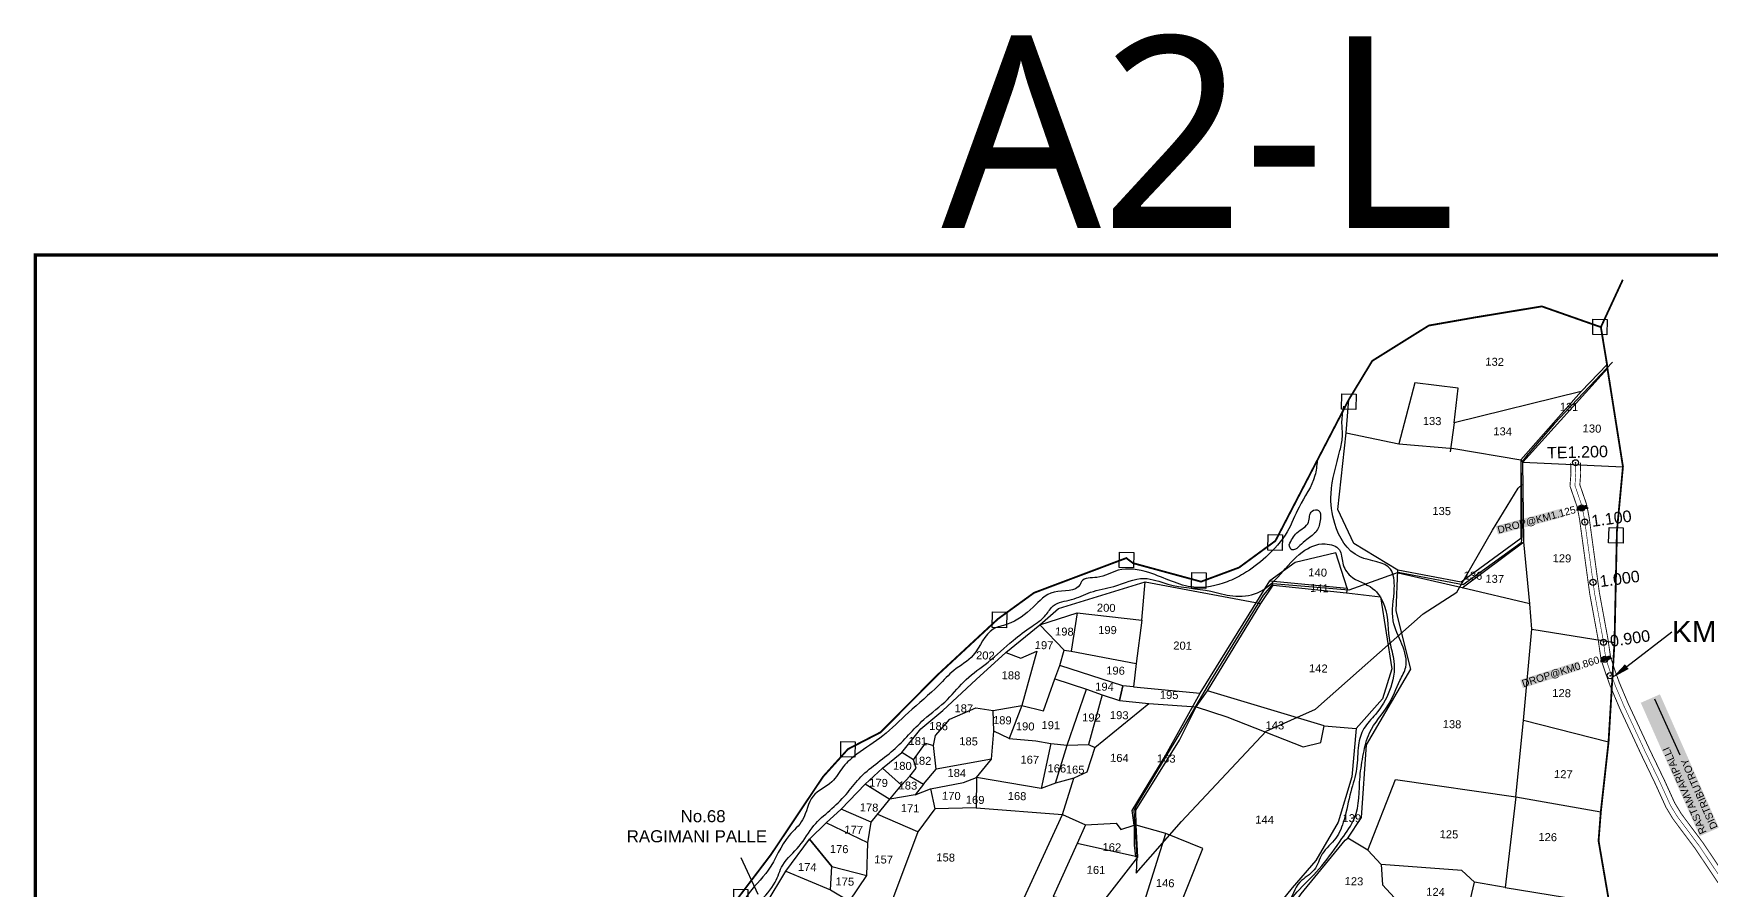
# Model space of a CAD drawing. Header units: millimetres. Extents: x 199975 to 213977, y 1596339 to 1602679.
# Drawn here: x 199975 to 202735, y 1601268 to 1602677 of the extents above; entities that cross this region are included whole.
import ezdxf
from ezdxf import colors
from ezdxf.entities.mleader import LeaderData, LeaderLine
from ezdxf.enums import TextEntityAlignment as Align
from ezdxf.math import Vec2, Vec3

# ---------------------------------------------------------------- set-up
doc = ezdxf.new("R2010")
doc.units = ezdxf.units.MM
doc.header["$PDMODE"] = 32
doc.header["$PDSIZE"] = 10
doc.linetypes.add('HIDDEN2', pattern=[0.1875, 0.125, -0.0625])
for name, color, linetype in [('CADAS', 1, 'Continuous'), ('CANAL1', 7, 'Continuous'), ('CSMark', 72, 'Continuous'), ('PLOT', 7, 'Continuous'), ('PLOT NO', 7, 'Continuous'), ('RE REMARKS', 7, 'Continuous'), ('ROAD', 1, 'Continuous'), ('STREAM', 4, 'Continuous'), ('STRUCTURE', 5, 'Continuous'), ('TEXT', 1, 'Continuous'), ('text2', 7, 'Continuous'), ('VILLAGE BOUNDARY', 5, 'Continuous'), ('VILLAGE BOUNDARY STONES', 1, 'Continuous'), ('VILLAGE STONES', 240, 'Continuous')]:
    doc.layers.add(name, color=color, linetype=linetype)
doc.styles.get("Standard").update_dxf_attribs({"font": 'arial.ttf'})
doc.styles.add('TMS', font='trebuc.ttf')
doc.dimstyles.get("Standard").update_dxf_attribs({"dimtxt": 0.18, "dimasz": 0.18, "dimexe": 0.18, "dimexo": 0.0625, "dimgap": 0.09, "dimtad": 0, "dimtih": 1, "dimtoh": 1, "dimdec": 4, "dimzin": 0, "dimdsep": 46, "dimtxsty": 'Standard', "dimcen": 0.09, "dimadec": 0, "dimazin": 0, "dimtfac": 1, "dimtdec": 4, "dimtofl": 0, "dimtmove": 0, "dimatfit": 3, "dimfxl": 1, "dimtolj": 1, "dimtzin": 0, "dimarcsym": 0})

# ---------------------------------------------------------------- blocks, each defined once
blk = doc.blocks.new('DROP')
h = blk.add_hatch()
h.set_pattern_fill('ANSI31', color=1, scale=10, angle=45)
h.set_pattern_definition([(90, (-324.4107, -25.7687), (-1.25, 0), [])])
h.paths.add_polyline_path([(-9.9, -4.3), (-13.8, 4.1), (13.8, 4.1), (10.2, -4.3)])
at = {"layer": 'STRUCTURE', "color": 5, "const_width": 0.49}
blk.add_lwpolyline([(-9.9, -4.3), (-13.8, 4.1), (13.8, 4.1), (10.2, -4.3), (-9.9, -4.3)], dxfattribs=at)
at = {"layer": 'STRUCTURE', "color": 5}
blk.add_circle((0, 0), 1.33, dxfattribs=at)

msp = doc.modelspace()

# ---------------------------------------------------------------- linework, layer by layer
at = {"color": 5, "const_width": 5.6}
msp.add_lwpolyline([(199977.5, 1602313.1), (204088.1, 1602313.1), (204088.1, 1599135.1), (199977.5, 1599135.1)], close=True, dxfattribs=at)
at = {"layer": 'CANAL1', "color": 200, "const_width": 1.5}
for points in [[(202765.4, 1601279.5), (202720.8, 1601345.9), (202684.9, 1601394), (202674.1, 1601411.8), (202657.1, 1601449.2), (202632.9, 1601499.5), (202597.9, 1601574.5), (202582.8, 1601610.3), (202575.8, 1601629.7), (202568.7, 1601651.3), (202564.1, 1601682.6), (202550.2, 1601757.9), (202533.4, 1601881.2), (202529.2, 1601902.8), (202518.1, 1601935), (202519.5, 1601953.8), (202519, 1601971.5)], [(202752.3, 1601270.3), (202707.8, 1601336.6), (202671.6, 1601385), (202659.9, 1601404.3), (202642.6, 1601442.4), (202618.4, 1601492.7), (202583.3, 1601568), (202567.9, 1601604.5), (202560.7, 1601624.5), (202553, 1601647.6), (202548.3, 1601680), (202534.4, 1601755.4), (202517.6, 1601878.6), (202513.7, 1601898.7), (202501.9, 1601932.8), (202503.5, 1601954.2), (202503, 1601971.1)]]:
    msp.add_lwpolyline(points, dxfattribs=at)
at = {"layer": 'CANAL1', "color": 1, "linetype": 'HIDDEN2', "ltscale": 4, "const_width": 1}
msp.add_lwpolyline([(202758.9, 1601274.9), (202714.3, 1601341.3), (202678.2, 1601389.5), (202667, 1601408), (202649.9, 1601445.8), (202625.6, 1601496.1), (202590.6, 1601571.2), (202575.3, 1601607.4), (202568.2, 1601627.1), (202560.8, 1601649.4), (202556.2, 1601681.3), (202542.3, 1601756.7), (202525.5, 1601879.9), (202521.4, 1601900.7), (202510, 1601933.9), (202511.5, 1601954), (202511, 1601971.3)], dxfattribs=at)
at = {"layer": 'PLOT'}
for points in [[(202169.2, 1601333.9), (202215.1, 1601450.2), (202412.7, 1601421.8), (202425.3, 1601547.1), (202439.2, 1601697.3), (202435.9, 1601739), (202426, 1601841.4), (202424.6, 1601972), (202563.5, 1602126.2)], [(202562.8, 1602133), (202520.2, 1602088.7), (202421.1, 1601976.1), (202420.9, 1601846.9), (202322.8, 1601774.7), (202218.5, 1601794.4)], [(202311.2, 1602037.1), (202318.2, 1602094), (202246.7, 1602102.7), (202220.1, 1602002.6)], [(202520.2, 1602088.7), (202311.2, 1602037.1), (202304.8, 1601989.3)], [(202054, 1600462), (201932.6, 1600597.9), (201927.2, 1600711.7), (201927.1, 1600723.4), (201965.9, 1600937.1), (201964.6, 1601028.4), (201965, 1601077.7), (202022, 1601206.4), (202060, 1601261.9), (202132.1, 1601350.5), (202136.3, 1601353.7), (202158.7, 1601387.9), (202167, 1601507.1), (202240.1, 1601631.7), (202216.2, 1601727.8), (202218.5, 1601794.4), (202146.2, 1601838.7), (202120.2, 1601894.2), (202133.7, 1602020.5), (202138.3, 1602075.5)], [(202133.7, 1602020.5), (202220.1, 1602002.6), (202311, 1601994.9), (202421.1, 1601976.1), (202424.6, 1601972), (202589, 1601964.8)], [(202435.9, 1601739), (202324.8, 1601765.5), (202426, 1601841.4)], [(202135.4, 1601764.8), (202116.8, 1601822.9), (202049.8, 1601807.1), (202008.2, 1601777.2)], [(202324.8, 1601765.5), (202219.3, 1601789.4)], [(201179.9, 1601245.7), (201212.2, 1601299.5), (201250.9, 1601351.9), (201278.2, 1601378.9), (201302.9, 1601401.6), (201342.6, 1601442.8), (201371.3, 1601469.1), (201402.7, 1601494.4), (201434, 1601533.7), (201470.4, 1601564), (201524.9, 1601614.5), (201574, 1601659.3), (201630.1, 1601704.8), (201660.8, 1601731.8), (201803.1, 1601775.2), (201993.4, 1601739.8)], [(201422.2, 1601482.4), (201441.7, 1601510.1), (201455.2, 1601506.1), (201458.2, 1601522.7), (201481.9, 1601549.7), (201524.4, 1601568.4), (201553, 1601563.8), (201600, 1601572), (201635.8, 1601563.4), (201654.5, 1601615.6), (201662.6, 1601637.9), (201669.8, 1601663.2), (201630.1, 1601704.8), (201691.3, 1601724.3), (201797.6, 1601712.2), (201803.1, 1601775.2)], [(201525, 1601403.7), (201667.3, 1601392.6), (201704.9, 1601375.4), (201755.2, 1601378.3), (201763.2, 1601367.9), (201785.2, 1601375.3), (201781.5, 1601399.4), (201834.6, 1601485.8), (201893.7, 1601592), (202008.2, 1601777.2), (202135.4, 1601764.8), (202134.3, 1601757.3)], [(201849.7, 1601215.3), (201897.8, 1601336.9), (201837.1, 1601361.5), (201788.5, 1601375.2), (201787.6, 1601400), (201859.4, 1601515.2), (201886.8, 1601569.8), (201905.4, 1601596.2), (201993.4, 1601739.8), (202013.4, 1601769.7), (202134.3, 1601757.3), (202190.2, 1601750.5), (202209, 1601632.2), (202193.3, 1601582.9), (202150, 1601534.2), (202142.8, 1601454.8), (202120.6, 1601380.3), (202084.1, 1601316.8), (202044.9, 1601272.3), (201998.2, 1601214.3)], [(201691.3, 1601724.3), (201681.2, 1601661.4)], [(201797.6, 1601712.2), (201788.5, 1601641), (201784, 1601602.8), (201766.2, 1601604.5), (201662.6, 1601637.9), (201669.8, 1601663.2), (201681.2, 1601661.4), (201788.5, 1601641)], [(202439.2, 1601697.3), (202575.1, 1601675.6)], [(201574, 1601659.3), (201598.4, 1601649.7), (201624.8, 1601661.4), (201600, 1601572), (201579.4, 1601517.6), (201554.3, 1601529.9)], [(201654.5, 1601615.6), (201706.6, 1601598.9), (201732.6, 1601589.7), (201761, 1601580.4), (201766.2, 1601604.5), (201761, 1601580.4), (201761, 1601580.4), (201809.2, 1601575.5), (201886.8, 1601569.8), (201905.4, 1601596.2)], [(201674.7, 1601506.6), (201706.6, 1601598.9)], [(201732.6, 1601589.7), (201709.8, 1601507.6)], [(201784, 1601602.8), (201893.7, 1601592)], [(201886.8, 1601569.8), (201937.2, 1601553.5), (202063, 1601503.9), (202092.2, 1601510.9), (202097.6, 1601538.5), (201905.4, 1601596.2)], [(201424.9, 1601425.1), (201450.1, 1601434.9), (201504.5, 1601445.3), (201525.6, 1601453.5), (201550.2, 1601483.6), (201554.3, 1601529.9), (201553, 1601563.8)], [(201579.4, 1601517.6), (201623.3, 1601513.7), (201648.1, 1601509.3), (201674.7, 1601506.6), (201709.8, 1601507.6), (201720.2, 1601502.7), (201809.2, 1601575.5)], [(202097.6, 1601538.5), (202150, 1601534.2)], [(202565.3, 1601511.7), (202425.3, 1601547.1)], [(201416, 1601455.6), (201438.4, 1601442.5), (201459.3, 1601467.1), (201455.2, 1601506.1)], [(201648.1, 1601509.3), (201632.1, 1601435.3)], [(201655.4, 1601444.4), (201674.7, 1601506.6)], [(201316.7, 1601250.2), (201345.1, 1601292.3), (201346.7, 1601346), (201352.5, 1601380), (201382.9, 1601417.7), (201402.4, 1601440.7), (201416, 1601455.6), (201426.2, 1601468.7), (201422.2, 1601482.4), (201402.7, 1601494.4)], [(201550.2, 1601483.6), (201459.3, 1601467.1)], [(201720.2, 1601502.7), (201707.1, 1601462.3), (201685.7, 1601452.5)], [(201212.2, 1601299.5), (201285.6, 1601268.9), (201316.7, 1601250.2), (201382.7, 1601239.5), (201519, 1601206), (201579.7, 1601201.8), (201667.3, 1601392.6), (201685.7, 1601452.5), (201655.4, 1601444.4), (201632.1, 1601435.3), (201525.6, 1601453.5), (201525, 1601403.7), (201457, 1601401.8), (201429.4, 1601364.3), (201382.7, 1601239.5)], [(201402.4, 1601440.7), (201371.3, 1601469.1)], [(201383, 1601417.3), (201342.6, 1601442.8)], [(201438.4, 1601442.5), (201424.9, 1601425.1), (201382.9, 1601417.7)], [(201450.1, 1601434.9), (201457, 1601401.8)], [(202412.7, 1601421.8), (202395.5, 1601272.5), (202345, 1601281.6)], [(202412.7, 1601421.8), (202552.6, 1601397)], [(201352.5, 1601380), (201302.9, 1601401.6)], [(201429.4, 1601364.3), (201363.5, 1601392.9)], [(201346.7, 1601346), (201278.2, 1601378.9)], [(201704.9, 1601375.4), (201691.4, 1601345), (201651.9, 1601257.6), (201689.7, 1601250.1), (201683, 1601229.5), (201703.3, 1601218.3), (201710.5, 1601218.7), (201791.1, 1601322.3), (201788.5, 1601375.2)], [(201785.2, 1601375.3), (201785.1, 1601342.2), (201787.4, 1601323.6), (201791.1, 1601322.3), (201787.4, 1601323.6), (201691.4, 1601345)], [(201285.6, 1601268.9), (201287.7, 1601306.9), (201250.9, 1601351.9), (201287.7, 1601306.9), (201345.1, 1601292.3)], [(201787.9, 1601204), (201837.1, 1601361.5)], [(202191.5, 1601310.5), (202169.2, 1601333.9), (202136.3, 1601353.7)], [(201965, 1601077.7), (202077, 1601040.1), (202194.1, 1601037.6), (202277.3, 1601043.6), (202288.5, 1601066.8), (202325.5, 1601199.7), (202345, 1601281.6), (202324.1, 1601300.5), (202191.5, 1601310.5), (202193.6, 1601277.1), (202251.9, 1601213.4), (202194.1, 1601037.6)], [(202395.5, 1601272.5), (202566.9, 1601244.7)]]:
    msp.add_lwpolyline(points, dxfattribs=at)
at = {"layer": 'ROAD'}
for points in [[(202571.9, 1602137), (202476.1, 1602035.1), (202430.5, 1601982.7), (202422.5, 1601972.1), (202421.1, 1601976.1), (202422.8, 1601850.4), (202421.5, 1601839.7), (202326.2, 1601770.3), (202288.4, 1601777.4), (202219.3, 1601790.6), (202138.3, 1601761.6), (202013.1, 1601772.1), (201997, 1601753.6), (201910.8, 1601612.4), (201860.4, 1601526.3), (201789.7, 1601409), (201784.6, 1601398.7), (201788.1, 1601338.7), (201789.4, 1601323.6), (201788.4, 1601295.9), (201862.8, 1601381.1), (202002.1, 1601529.8), (202083.2, 1601565.7), (202260.6, 1601722.7), (202315.7, 1601758.2), (202374.6, 1601860.5), (202416.7, 1601929.5), (202423.3, 1601935.4)], [(201166.7, 1601261.2), (201138.6, 1601321.4)]]:
    msp.add_lwpolyline(points, dxfattribs=at)
at = {"layer": 'STREAM'}
for points in [[(202310.9, 1599538.5), (202317.3, 1599561.2), (202320.1, 1599585.1), (202327.7, 1599610.3), (202321.5, 1599649.2), (202322.3, 1599688.6), (202324.2, 1599712.5), (202319.8, 1599742.7), (202316.8, 1599772.1), (202304, 1599793.9), (202284.4, 1599826.2), (202273.6, 1599847), (202249.2, 1599878.9), (202234.8, 1599906.3), (202223.1, 1599935.8), (202208.3, 1599957.5), (202186.9, 1599999.3), (202172.6, 1600028.7), (202164.3, 1600062.6), (202142.4, 1600105.9), (202123.8, 1600156.9), (202112, 1600198), (202106.6, 1600234.2), (202100.3, 1600259.7), (202079.2, 1600323.9), (202067.6, 1600371), (202061.5, 1600423.4), (202027.5, 1600476.4), (201996.8, 1600494.6), (201964.8, 1600541.3), (201936.9, 1600585.6), (201925.3, 1600653.5), (201921.9, 1600704.9), (201911.1, 1600729.5), (201930.6, 1600795.6), (201935.7, 1600864.5), (201951.9, 1600921.4), (201957.2, 1600960), (201953.8, 1601032.1), (201954.7, 1601074.4), (201985.8, 1601133.3), (202003.4, 1601178.4), (202011.2, 1601202.6), (202056.9, 1601269.4), (202093.8, 1601308.3), (202126.8, 1601353.1), (202147.4, 1601386.5), (202156.5, 1601454.6), (202162.3, 1601492.8), (202172.1, 1601526.8), (202203.3, 1601573.5), (202222.2, 1601613.2), (202231.7, 1601635.1), (202211.3, 1601711.1), (202212.9, 1601764.7), (202206.8, 1601796), (202156.2, 1601816.6), (202115, 1601871.2), (202108.9, 1601920.4), (202123.5, 1601991.3), (202127.6, 1602014.2), (202126.8, 1602039), (202130, 1602064.2)], [(202086.1, 1601974.6), (202082.4, 1601950.1), (202056.2, 1601898.3), (202036.9, 1601857.9), (202001.5, 1601816.1), (201965.1, 1601788.7), (201937.9, 1601775.4), (201883.4, 1601766.5), (201809.4, 1601790.5), (201758.7, 1601794.4), (201723.7, 1601782.6), (201698.6, 1601776.1), (201696.2, 1601771.1), (201653.3, 1601758.3), (201618.8, 1601733.8), (201576.2, 1601705.6), (201553.3, 1601697.7), (201520.4, 1601654.8), (201488.4, 1601629.5), (201463.8, 1601605.4), (201413.7, 1601560.4), (201371.7, 1601522.1), (201329, 1601491.9), (201306.6, 1601471.2), (201287.6, 1601446.2), (201256.8, 1601422.7), (201239.7, 1601383.9), (201217.5, 1601358.1), (201183.1, 1601300.9), (201147.7, 1601258.3), (201130, 1601229.1), (201100.2, 1601197.7), (201082.6, 1601177.2), (201065.1, 1601162.8), (201051.9, 1601133.3), (201029, 1601083.6), (200998.7, 1601057.7), (200981.1, 1601038.3), (200952.6, 1601032.2), (200926.6, 1601013.1), (200862.1, 1600997.7), (200813.1, 1600978), (200781.6, 1600972.8), (200733.8, 1600957.8), (200709.4, 1600948.5), (200682.6, 1600937.4), (200660.7, 1600938.3), (200627.5, 1600917.1), (200580.5, 1600906), (200544.8, 1600891.1), (200512.1, 1600893.1), (200485.8, 1600883.8), (200442.3, 1600887.4), (200399.3, 1600885.3), (200357.7, 1600905.8), (200332, 1600911.2), (200305.8, 1600910), (200256.6, 1600915.9), (200235.6, 1600908.8), (200216, 1600921.8), (200189.5, 1600918.7), (200171.4, 1600922.5)], [(202039.8, 1601836.3), (202052.8, 1601856.1), (202071.9, 1601873.7), (202077.6, 1601891.7), (202088.5, 1601892.9), (202091.4, 1601879.2), (202085.2, 1601859.3), (202069.1, 1601845), (202057.8, 1601835), (202050.3, 1601829), (202044.6, 1601828.2), (202039.8, 1601836.8)], [(200162.4, 1600896.9), (200202.5, 1600895.2), (200248.1, 1600886), (200319.1, 1600863.8), (200365.1, 1600872.6), (200408.7, 1600865.2), (200432.3, 1600866.3), (200462.4, 1600856.4), (200511.7, 1600863.2), (200551.5, 1600861.2), (200583, 1600877.1), (200623.1, 1600878.2), (200657.7, 1600894.3), (200689.4, 1600891.9), (200727.9, 1600909.3), (200767.3, 1600911.2), (200808.1, 1600931.4), (200859.2, 1600944.3), (200886.7, 1600968.7), (200927.7, 1600977.7), (200957.1, 1601002), (200990.5, 1601013.4), (201016.7, 1601044.8), (201031.4, 1601074.3), (201059.4, 1601123.3), (201077.9, 1601155.6), (201102.4, 1601173.9), (201122, 1601199.3), (201144.3, 1601217.8), (201168.6, 1601247.7), (201194.6, 1601281.4), (201207, 1601309.4), (201234.1, 1601340.7), (201258.4, 1601374.7), (201284.5, 1601399.4), (201311.1, 1601425.7), (201332.5, 1601451.6), (201388.8, 1601498.5), (201439.3, 1601549), (201478, 1601582), (201508.7, 1601614.9), (201544.7, 1601643.1), (201585.9, 1601679), (201616.5, 1601701.9), (201639.9, 1601721), (201652, 1601735.9), (201682, 1601746.2), (201713.4, 1601758.2), (201751.7, 1601767.8), (201801.6, 1601781), (201840.4, 1601771.8), (201910.9, 1601759.9), (201947.2, 1601752.3), (201987.8, 1601757.4), (202061.4, 1601824.3), (202099.3, 1601837.8), (202122.7, 1601828), (202128.1, 1601806.3), (202140.8, 1601785), (202177.3, 1601764.7), (202196.9, 1601735.4), (202205.7, 1601675.5), (202212.3, 1601644.9), (202205.1, 1601596.5), (202181.8, 1601557.2), (202162.8, 1601533.9), (202154, 1601506.9), (202150.9, 1601468), (202141.4, 1601430.2), (202130.3, 1601383.9), (202116.5, 1601353.6), (202094.5, 1601327.8), (202081.1, 1601301.5), (202057.6, 1601281.3), (202037.7, 1601245.6), (201994.7, 1601202.5), (201971.1, 1601148.9), (201955.5, 1601104.8), (201927, 1601061.6), (201924.9, 1601014.6), (201927.7, 1600912.1), (201910.4, 1600843.1), (201885.3, 1600805), (201863.5, 1600770.5), (201815.5, 1600754.5), (201755.3, 1600762.5), (201680.2, 1600756), (201636.9, 1600749.4), (201599.1, 1600746.1), (201541.8, 1600714.2), (201463.6, 1600667.4), (201426.5, 1600656.1), (201415.4, 1600649.8), (201356.3, 1600616.1), (201325.9, 1600600.2), (201286.4, 1600558.9), (201262, 1600531.1), (201232, 1600516.5), (201221.8, 1600503.3), (201190.6, 1600491.4), (201180.3, 1600457.1), (201169.1, 1600445.3), (201168.5, 1600419.2), (201150, 1600382.8), (201133, 1600348.7), (201123, 1600318.1), (201110.6, 1600300.2), (201102.9, 1600281.5), (201094.8, 1600274.4)]]:
    msp.add_spline(points, degree=3, dxfattribs=at)
at = {"layer": 'text2', "color": 2, "linetype": 'Continuous'}
for p in [(202511, 1601971.3), (202526.3, 1601873.7), (202539.8, 1601774.6), (202557, 1601676.1)]:
    msp.add_point(p, dxfattribs=at)
at = {"layer": 'text2', "color": 3, "linetype": 'Continuous'}
for p in [(202521, 1601897, 9), (202559, 1601648, 8), (202568, 1601621, 7)]:
    msp.add_point(p, dxfattribs=at)
at = {"layer": 'VILLAGE BOUNDARY', "const_width": 3}
msp.add_lwpolyline([(201134.2, 1601256.3), (201187.5, 1601326.5), (201273.3, 1601454.8), (201314.4, 1601500.3), (201367.7, 1601527.8), (201463, 1601623.5), (201560.9, 1601714.3), (201620.4, 1601757.4), (201772.1, 1601814.5), (201783.2, 1601806.1), (201895, 1601775.7), (201957.5, 1601798.9), (202017.4, 1601842.8), (202138.3, 1602075.5), (202176.7, 1602138.9), (202269.7, 1602197), (202344.8, 1602210.2), (202455.6, 1602228.5), (202552.7, 1602194.4), (202588.8, 1602272.4), (202552.7, 1602194.4), (202562.8, 1602133), (202563.5, 1602126.2), (202589, 1601964.8), (202579.1, 1601858.8), (202575.1, 1601675.6), (202565.3, 1601511.7), (202552.6, 1601397), (202548.9, 1601349.4), (202566.9, 1601244.7)], dxfattribs=at)
at = {"layer": 'VILLAGE BOUNDARY STONES'}
for points in [[(202539.7, 1602207.4), (202563.3, 1602206.9), (202562.7, 1602181.5), (202539.2, 1602182)], [(202126.6, 1602084.8), (202150.2, 1602084.3), (202149.6, 1602058.9), (202126.1, 1602059.4)], [(202566.1, 1601864.9), (202589.6, 1601864.4), (202589.1, 1601839), (202565.5, 1601839.5)], [(202005.4, 1601853.1), (202028.9, 1601852.6), (202028.4, 1601827.2), (202004.8, 1601827.7)], [(201761, 1601824.3), (201784.6, 1601823.8), (201784, 1601798.4), (201760.5, 1601798.9)], [(201879.7, 1601790.5), (201903.2, 1601790), (201902.7, 1601764.6), (201879.1, 1601765.1)], [(201552.1, 1601725.9), (201575.6, 1601725.4), (201575.1, 1601700), (201551.5, 1601700.5)], [(201302.8, 1601512.9), (201326.4, 1601512.4), (201325.8, 1601487), (201302.3, 1601487.5)], [(201126.3, 1601269.6), (201149.8, 1601269.1), (201149.3, 1601243.7), (201125.8, 1601244.2)]]:
    msp.add_lwpolyline(points, close=True, dxfattribs=at)

# ---------------------------------------------------------------- block references
for p, xscale, yscale, zscale, rotation in [((202522.1, 1601897.2), 0.6999999999999998, 0.6999999999999998, 0.6999999999999998, 190.9725517123769), ((202561, 1601648.7), 0.7, 0.7, 0.7, 197.4807070049315)]:
    msp.add_blockref('DROP', p, dxfattribs=dict(xscale=xscale, yscale=yscale, zscale=zscale, rotation=rotation))

# ---------------------------------------------------------------- texts
at = {"layer": 'CADAS', "color": 2, "style": 'TMS'}
msp.add_text('A2-L', height=315.69, dxfattribs=at).set_placement((201468, 1602357.2))
at = {"layer": 'CSMark', "color": 1}
for s, rotation, p in [('TE1.200', 1.4647, (202464, 1601987.6)), ('1.100', 7.7681, (202537.2, 1601875.2)), ('1.000', 7.7681, (202550.7, 1601776.1)), ('0.900', 8.2889, (202567.8, 1601677.7))]:
    msp.add_text(s, height=19, rotation=rotation, dxfattribs=at).set_placement(p, align=Align.MIDDLE_LEFT)
at = {"layer": 'PLOT NO'}
for s, p in [('132', (202378, 1602137.4)), ('131', (202500.4, 1602063.2)), ('133', (202275.1, 1602040)), ('134', (202391.2, 1602022.9)), ('130', (202538.1, 1602027.6)), ('135', (202290.9, 1601891.9)), ('129', (202488.7, 1601814.1)), ('140', (202086.9, 1601790.8)), ('136', (202342.4, 1601785.6)), ('137', (202378.1, 1601780.3)), ('141', (202089.7, 1601765)), ('200', (201739.1, 1601732.7)), ('198', (201670.2, 1601693.6)), ('199', (201741.1, 1601696.2)), ('197', (201636.8, 1601671.2)), ('201', (201864.7, 1601670.4)), ('202', (201540.3, 1601654.3)), ('188', (201582.4, 1601621.6)), ('196', (201754.4, 1601629.4)), ('142', (202088, 1601633)), ('194', (201736.3, 1601602.9)), ('195', (201842.6, 1601589.4)), ('128', (202488.1, 1601592.4)), ('187', (201504.8, 1601567.3)), ('192', (201714.9, 1601552.2)), ('193', (201760.5, 1601556.1)), ('186', (201463.4, 1601538)), ('189', (201568.2, 1601547.7)), ('190', (201605.8, 1601537.7)), ('191', (201648, 1601539.6)), ('143', (202016.5, 1601539.4)), ('138', (202307.9, 1601541.2)), ('181', (201429.2, 1601513.5)), ('185', (201512.7, 1601513.1)), ('180', (201403.8, 1601472.7)), ('182', (201436.2, 1601481.1)), ('167', (201613.3, 1601482.8)), ('164', (201760.7, 1601485.7)), ('163', (201837.8, 1601484.8)), ('179', (201364.6, 1601444.8)), ('184', (201493.3, 1601461)), ('166', (201657.9, 1601468.6)), ('165', (201688, 1601466.5)), ('127', (202491, 1601459)), ('183', (201412.9, 1601440.3)), ('170', (201484.3, 1601423.3)), ('169', (201523.5, 1601416.8)), ('168', (201592.4, 1601423)), ('178', (201349, 1601404.2)), ('171', (201416.6, 1601403)), ('139', (202143.1, 1601386.6)), ('177', (201323.7, 1601367.6)), ('144', (201999.7, 1601384.1)), ('125', (202302.9, 1601360.1)), ('176', (201299.8, 1601335.9)), ('162', (201748.4, 1601338.8)), ('126', (202465.3, 1601355.5)), ('174', (201247.3, 1601306.2)), ('157', (201373, 1601318.6)), ('158', (201475, 1601322)), ('175', (201309.2, 1601282.4)), ('161', (201722.3, 1601301.5)), ('146', (201836, 1601279.8)), ('123', (202146.6, 1601282.9)), ('124', (202280.7, 1601265.4))]:
    msp.add_text(s, height=13.16, rotation=358.7578, dxfattribs=at).set_placement(p, align=Align.MIDDLE_CENTER)
at = {"layer": 'STRUCTURE', "color": 5, "char_height": 12, "attachment_point": 1, "bg_fill": 1, "box_fill_scale": 1.1, "bg_fill_color": 7, "bg_fill_true_color": 16777215, "bg_fill_transparency": 0}
for s, insert, width, rotation in [('DROP@KM1.125', (202381.3, 1601866.3), 109.889, 14.9774), ('DROP@KM0.860', (202421.5, 1601613.4), 98.347, 17.645), ('RASTAMVARIPALLI DISTRIBUTROY ', (202715.9, 1601358.7), 237.379, 113.8385)]:
    msp.add_mtext(s, dxfattribs=dict(at, insert=insert, width=width, rotation=rotation))
at = {"layer": 'TEXT', "insert": (200946.8, 1601399.8), "char_height": 19.816, "width": 234.311, "attachment_point": 1}
msp.add_mtext('\\pi69.29141;   No.68 \\P\\pi3.6053;RAGIMANI PALLE', dxfattribs=at)

# ---------------------------------------------------------------- leaders
at = {"layer": 'RE REMARKS', "color": 5}
msp.add_leader([(202641, 1601583.1, -19), (202682.3, 1601490.9, -19)], dimstyle='Standard', override={"dimasz": 45}, dxfattribs=at)
at = {"layer": 'VILLAGE STONES', "color": 1}
ml = msp.add_multileader_mtext('Standard', dxfattribs=at)
ml.set_content('KM 0.850', color=1)
ml.set_leader_properties()
ml.build(insert=Vec2(0, 0))
ml.multileader.update_dxf_attribs({"dogleg_length": 0.36, "arrow_head_size": 30})
ctx = ml.context
ctx.base_point, ctx.char_height, ctx.arrow_head_size, ctx.landing_gap_size, ctx.plane_origin = Vec3(202669.5, 1601693.4), 35, 30, 0.09, Vec3(202495.8, 1601667.1)
notes = []
notes.append((ctx, [(0, (1, 1, 0), (202669.5, 1601693.4), (1, 0), 1.396927018504357e-11, [(0, [(202571.6, 1601617.6)], 0, [])])]))
ctx.mtext.insert, ctx.mtext.flow_direction = Vec3(202669.6, 1601711.2), 5
for ctx, leaders in notes:
    for number, flags, end, landing, length, lines in leaders:
        leader = LeaderData()
        leader.index, (leader.has_last_leader_line, leader.has_dogleg_vector, leader.attachment_direction) = number, flags
        leader.last_leader_point, leader.dogleg_vector, leader.dogleg_length = Vec3(end), Vec3(landing), length
        for number, points, colour, breaks in lines:
            line = LeaderLine()
            line.index, line.vertices, line.color, line.breaks = number, Vec3.list(points), colors.encode_raw_color(colour), breaks
            leader.lines.append(line)
        ctx.leaders.append(leader)

doc.saveas('drawing.dxf')
